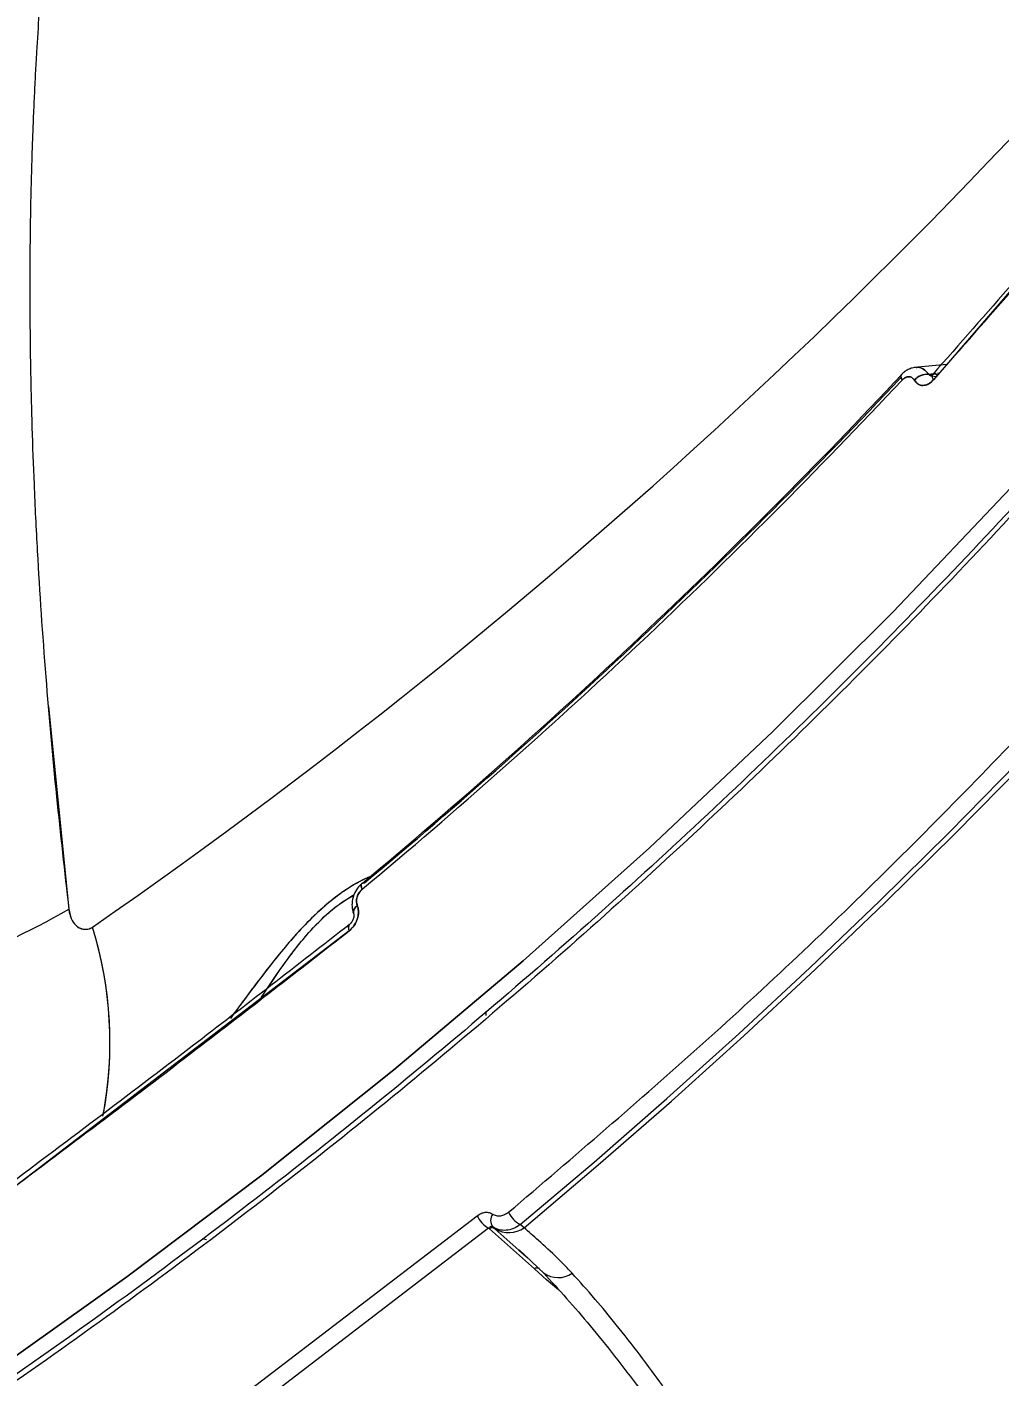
# Model space of a CAD drawing. Header units: millimetres. Extents: x -7083 to 7374, y -8368 to 7509.
# Drawn here: x 2272.6 to 2351, y -2086.2 to -1977.4 of the extents above; entities that cross this region are included whole.
import ezdxf

# ---------------------------------------------------------------- set-up
doc = ezdxf.new("R2010")
doc.units = ezdxf.units.MM
for name, color, linetype in [('DIKOM_ОБЪЕКТ', 7, 'Continuous'), ('DIKOM_РАЗМЕР_ЗОНА', 7, 'Continuous'), ('DIKOM_РАЗМЕР_ОБЪЕКТА', 7, 'Continuous')]:
    doc.layers.add(name, color=color, linetype=linetype)
doc.styles.add('style1', font='arial.ttf', dxfattribs={"width": 0.8})
doc.dimstyles.new('1-50', dxfattribs={"dimtxt": 300, "dimasz": 200, "dimexe": 100, "dimexo": 0, "dimgap": 100, "dimtad": 1, "dimtxsty": 'style1', "dimcen": 200, "dimclrd": 7, "dimclre": 7, "dimclrt": 7, "dimadec": 1, "dimazin": 2, "dimtfac": 1, "dimtmove": 0, "dimatfit": 2, "dimfxl": 0, "dimlwd": 25, "dimlwe": 18, "dimarcsym": 0})

# ---------------------------------------------------------------- blocks, each defined once
blk = doc.blocks.new('*D10')
at = {"layer": 'Defpoints', "color": 0, "transparency": 16777216}
for p in [(4593.55, 648.92), (-5583.43, 647.96), (4593.55, -5902.54)]:
    blk.add_point(p, dxfattribs=at)
at = {"layer": 'DIKOM_РАЗМЕР_ОБЪЕКТА', "color": 7, "lineweight": 18, "transparency": 16777216}
for p, q in [((4593.55, 648.92), (4593.55, -6002.54)), ((-5583.43, 647.96), (-5583.43, -6002.54))]:
    blk.add_line(p, q, dxfattribs=at)
at = {"layer": 'DIKOM_РАЗМЕР_ОБЪЕКТА', "color": 7, "lineweight": 25, "transparency": 16777216}
blk.add_line((-5383.43, -5902.54), (4393.55, -5902.54), dxfattribs=at)
at = {"layer": 'DIKOM_РАЗМЕР_ОБЪЕКТА', "color": 7, "transparency": 16777216}
for points in [[(-5383.43, -5869.2), (-5383.43, -5935.87), (-5583.43, -5902.54)], [(4393.55, -5869.2), (4393.55, -5935.87), (4593.55, -5902.54)]]:
    blk.add_solid(points, dxfattribs=at)
at = {"layer": 'DIKOM_РАЗМЕР_ОБЪЕКТА', "color": 7, "transparency": 16777216, "insert": (-226.13, -5649.37), "char_height": 300, "attachment_point": 5, "style": 'style1'}
blk.add_mtext('10150', dxfattribs=at)
blk = doc.blocks.new('*D11')
at = {"layer": 'Defpoints', "color": 0, "transparency": 16777216}
for p in [(-321.71, 5509.06), (-348.71, -4811.52), (5568.58, -4811.52)]:
    blk.add_point(p, dxfattribs=at)
at = {"layer": 'DIKOM_РАЗМЕР_ОБЪЕКТА', "color": 7, "lineweight": 18, "transparency": 16777216}
for p, q in [((-321.71, 5509.06), (5668.58, 5509.06)), ((-348.71, -4811.52), (5668.58, -4811.52))]:
    blk.add_line(p, q, dxfattribs=at)
at = {"layer": 'DIKOM_РАЗМЕР_ОБЪЕКТА', "color": 7, "lineweight": 25, "transparency": 16777216}
blk.add_line((5568.58, 5309.06), (5568.58, -4611.52), dxfattribs=at)
at = {"layer": 'DIKOM_РАЗМЕР_ОБЪЕКТА', "color": 7, "transparency": 16777216}
for points in [[(5535.25, 5309.06), (5601.91, 5309.06), (5568.58, 5509.06)], [(5535.25, -4611.52), (5601.91, -4611.52), (5568.58, -4811.52)]]:
    blk.add_solid(points, dxfattribs=at)
at = {"layer": 'DIKOM_РАЗМЕР_ОБЪЕКТА', "color": 7, "transparency": 16777216, "insert": (5315.31, 775.23), "char_height": 300, "attachment_point": 5, "rotation": 90, "style": 'style1'}
blk.add_mtext('10300', dxfattribs=at)
blk = doc.blocks.new('*D12')
at = {"layer": 'Defpoints', "color": 0, "transparency": 16777216}
for p in [(-621.71, 7509.06), (-373.6, -6811.53), (7273.89, -6811.53)]:
    blk.add_point(p, dxfattribs=at)
at = {"layer": 'DIKOM_РАЗМЕР_ЗОНА', "color": 7, "lineweight": 18, "transparency": 16777216}
for p, q in [((-621.71, 7509.06), (7373.89, 7509.06)), ((-373.6, -6811.53), (7373.89, -6811.53))]:
    blk.add_line(p, q, dxfattribs=at)
at = {"layer": 'DIKOM_РАЗМЕР_ЗОНА', "color": 7, "lineweight": 25, "transparency": 16777216}
blk.add_line((7273.89, 7309.06), (7273.89, -6611.53), dxfattribs=at)
at = {"layer": 'DIKOM_РАЗМЕР_ЗОНА', "color": 7, "transparency": 16777216}
for points in [[(7240.56, 7309.06), (7307.22, 7309.06), (7273.89, 7509.06)], [(7240.56, -6611.53), (7307.22, -6611.53), (7273.89, -6811.53)]]:
    blk.add_solid(points, dxfattribs=at)
at = {"layer": 'DIKOM_РАЗМЕР_ЗОНА', "color": 7, "transparency": 16777216, "insert": (7020.62, 1288.25), "char_height": 300, "attachment_point": 5, "rotation": 90, "style": 'style1'}
blk.add_mtext('14300', dxfattribs=at)
blk = doc.blocks.new('*D13')
at = {"layer": 'Defpoints', "color": 0, "transparency": 16777216}
for p in [(6593.53, 996.24), (-7083.43, 647.96), (6593.53, -8268.31)]:
    blk.add_point(p, dxfattribs=at)
at = {"layer": 'DIKOM_РАЗМЕР_ЗОНА', "color": 7, "lineweight": 18, "transparency": 16777216}
for p, q in [((6593.53, 996.24), (6593.53, -8368.31)), ((-7083.43, 647.96), (-7083.43, -8368.31))]:
    blk.add_line(p, q, dxfattribs=at)
at = {"layer": 'DIKOM_РАЗМЕР_ЗОНА', "color": 7, "lineweight": 25, "transparency": 16777216}
blk.add_line((-6883.43, -8268.31), (6393.53, -8268.31), dxfattribs=at)
at = {"layer": 'DIKOM_РАЗМЕР_ЗОНА', "color": 7, "transparency": 16777216}
for points in [[(-6883.43, -8234.97), (-6883.43, -8301.64), (-7083.43, -8268.31)], [(6393.53, -8234.97), (6393.53, -8301.64), (6593.53, -8268.31)]]:
    blk.add_solid(points, dxfattribs=at)
at = {"layer": 'DIKOM_РАЗМЕР_ЗОНА', "color": 7, "transparency": 16777216, "insert": (322.1, -8015.03), "char_height": 300, "attachment_point": 5, "style": 'style1'}
blk.add_mtext('13650', dxfattribs=at)

msp = doc.modelspace()

# ---------------------------------------------------------------- linework, layer by layer
at = {"layer": 'DIKOM_ОБЪЕКТ', "color": 7, "linetype": 'Continuous', "lineweight": 15}
for p, q in [((2369.218, -1978.647), (2345.75, -2005.834)), ((2346.832, -2004.594), (2344.199, -2004.837)), ((2344.353, -2004.83), (2344.296, -2004.84)), ((2345.361, -2005.378), (2345.952, -2005.309)), ((2345.361, -2005.378), (2345.954, -2005.313)), ((2345.372, -2005.396), (2345.361, -2005.378)), ((2345.372, -2005.396), (2345.361, -2005.378)), ((2345.662, -2005.429), (2345.372, -2005.396)), ((2345.998, -2005.392), (2345.959, -2005.42)), ((2346.098, -2005.436), (2345.959, -2005.42)), ((2346.08, -2005.3), (2346.23, -2005.283)), ((2344.208, -2005.88), (2344.198, -2005.861)), ((2344.198, -2005.861), (2344.208, -2005.88)), ((2345.75, -2005.551), (2345.973, -2005.576)), ((2274.336, -2032.206), (2275.986, -2048.554)), ((2298.952, -2048.896), (2298.96, -2048.917)), ((2298.956, -2048.907), (2298.973, -2048.941)), ((2299.253, -2048.256), (2299.261, -2048.277)), ((2299.261, -2048.277), (2299.253, -2048.256)), ((2298.612, -2050.298), (2270.378, -2071.88)), ((2280.449, -2095.091), (2308.933, -2073.296)), ((2312.711, -2074.27), (2312.409, -2074.014)), ((2309.854, -2074.309), (2281.348, -2096.121)), ((2287.097, -2075.237), (2286.761, -2075.175)), ((2309.91, -2074.356), (2309.854, -2074.309)), ((2313.542, -2077.586), (2309.91, -2074.356)), ((2310.189, -2074.199), (2310.366, -2074.35)), ((2310.366, -2074.35), (2312.301, -2076.077)), ((2312.301, -2076.077), (2313.008, -2076.709)), ((2312.322, -2076.058), (2314.341, -2077.974)), ((2314.516, -2078.463), (2313.542, -2077.586)), ((2315.487, -2079.283), (2314.516, -2078.463))]:
    msp.add_line(p, q, dxfattribs=at)
at = {"layer": 'DIKOM_ОБЪЕКТ', "color": 7, "linetype": 'Continuous', "lineweight": 15, "flags": 128}
for points in [[(2211.185, -2120.659), (2223.23, -2114.413), (2235.099, -2107.83), (2246.784, -2100.915), (2258.279, -2093.673), (2269.576, -2086.107), (2280.666, -2078.224), (2291.544, -2070.029), (2302.201, -2061.526), (2312.631, -2052.721), (2322.827, -2043.62), (2332.783, -2034.23), (2342.491, -2024.555), (2351.945, -2014.603), (2361.14, -2004.38), (2370.069, -1993.893), (2378.726, -1983.148), (2387.106, -1972.153), (2395.203, -1960.915), (2403.012, -1949.441), (2410.528, -1937.739), (2417.746, -1925.816)], [(2417.746, -1925.816), (2410.528, -1937.739), (2403.012, -1949.441), (2395.203, -1960.915), (2387.106, -1972.153), (2378.726, -1983.148), (2370.069, -1993.893), (2361.14, -2004.38), (2351.945, -2014.603), (2342.491, -2024.555), (2332.783, -2034.23), (2322.827, -2043.62), (2312.631, -2052.721), (2302.201, -2061.526), (2291.544, -2070.029), (2280.666, -2078.224), (2269.576, -2086.107), (2258.279, -2093.673), (2246.784, -2100.915), (2235.099, -2107.83), (2223.23, -2114.413), (2211.185, -2120.659)], [(2343.216, -2005.853), (2343.174, -2005.768), (2343.144, -2005.688), (2343.125, -2005.614), (2343.118, -2005.548), (2343.123, -2005.491), (2343.141, -2005.443), (2343.17, -2005.406), (2343.211, -2005.38)], [(2343.177, -2005.401), (2343.161, -2005.416), (2343.129, -2005.472), (2343.118, -2005.546), (2343.129, -2005.636), (2343.163, -2005.74), (2343.216, -2005.853)], [(2345.75, -2005.834), (2345.685, -2005.71), (2345.648, -2005.599), (2345.639, -2005.506), (2345.659, -2005.434), (2345.708, -2005.385), (2345.782, -2005.361), (2345.88, -2005.364), (2345.965, -2005.382)], [(2312.409, -2074.014), (2318.362, -2068.972), (2324.242, -2063.836), (2330.047, -2058.606), (2335.775, -2053.285), (2341.426, -2047.872), (2346.999, -2042.37), (2352.491, -2036.779), (2357.903, -2031.1)], [(2312.711, -2074.27), (2318.696, -2069.204), (2324.606, -2064.043), (2330.44, -2058.788), (2336.198, -2053.44), (2341.877, -2048), (2347.477, -2042.47), (2352.997, -2036.849), (2358.435, -2031.14)], [(2299.643, -2046.955), (2299.599, -2046.832), (2299.575, -2046.72), (2299.571, -2046.623), (2299.587, -2046.544), (2299.622, -2046.485), (2299.676, -2046.447), (2299.747, -2046.431), (2299.834, -2046.439)], [(2299.674, -2046.448), (2299.632, -2046.475), (2299.601, -2046.514), (2299.58, -2046.564), (2299.571, -2046.625), (2299.572, -2046.696), (2299.585, -2046.775), (2299.609, -2046.862), (2299.643, -2046.955)], [(2298.971, -2048.937), (2298.949, -2048.886), (2298.931, -2048.789), (2298.942, -2048.685), (2298.981, -2048.576), (2299.048, -2048.466), (2299.139, -2048.358), (2299.253, -2048.256)], [(2299.253, -2048.256), (2299.139, -2048.358), (2299.048, -2048.466), (2298.981, -2048.576), (2298.942, -2048.685), (2298.931, -2048.789), (2298.949, -2048.886), (2298.952, -2048.896)], [(2299.261, -2048.277), (2299.147, -2048.379), (2299.056, -2048.487), (2298.989, -2048.597), (2298.95, -2048.706), (2298.939, -2048.81), (2298.957, -2048.907), (2298.958, -2048.913)], [(2298.612, -2050.298), (2298.568, -2050.155), (2298.549, -2050.027), (2298.555, -2049.92), (2298.586, -2049.837), (2298.641, -2049.781), (2298.648, -2049.777)]]:
    msp.add_lwpolyline(points, dxfattribs=at)
at = {"layer": 'DIKOM_ОБЪЕКТ', "color": 7, "linetype": 'Continuous', "lineweight": 15}
for centre, radius, start, end in [((2008.358, -1661.347), 472.974, 304.7428, 321.91328), ((1988.809, -1673.278), 485.688, 309.79556, 316.86052), ((2345.269, -2006.796), 1.422, 86.25928, 138.88679), ((2345.279, -2006.815), 1.422, 86.26291, 138.8878), ((2346.052, -2005.56), 0.409, 160.12267, 222.22355), ((1988.522, -1673.478), 486.088, 309.79556, 316.86052), ((1988.95, -1673.244), 485.719, 309.79549, 316.81802), ((2299.768, -2046.694), 0.264, 75.63081, 110.92973), ((2242.489, -1990.145), 67.333, 290.29007, 299.83397), ((2299.573, -2048.815), 0.621, 120.07014, 189.46352), ((2247.631, -2059.304), 31.67, 349.13011, 17.08801), ((2247.456, -2059.331), 31.845, 349.48859, 17.04228), ((2299.011, -2050.056), 0.467, 145.45353, 211.21803), ((2309.19, -2056.983), 0.476, 341.32534, 20.09149), ((2310.811, -2072.513), 2.035, 202.63833, 241.937), ((2310.85, -2073.682), 0.84, 142.89922, 218.00414), ((2313.388, -2072.131), 2.122, 204.91498, 242.51767), ((2310.143, -2074.709), 0.423, 58.10251, 123.48367), ((2311.478, -2072.539), 2.125, 238.45022, 305.45503), ((2313.776, -2077.966), 0.446, 65.19861, 121.75895), ((2315.445, -2076.313), 1.982, 234.00076, 305.26445)]:
    msp.add_arc(centre, radius, start, end, dxfattribs=at)
for points, knots in [([(2312.975, -1878.297), (2311.696, -1879.331), (2309.123, -1881.412), (2305.458, -1884.991), (2301.913, -1888.937), (2298.822, -1892.9), (2296.133, -1896.78), (2293.803, -1900.499), (2291.547, -1904.491), (2289.416, -1908.679), (2287.722, -1912.377), (2286.413, -1915.475), (2285.414, -1917.979), (2284.436, -1920.583), (2283.481, -1923.287), (2282.551, -1926.096), (2281.648, -1929.01), (2280.617, -1932.579), (2279.476, -1936.915), (2278.257, -1942.148), (2277.11, -1947.8), (2276.085, -1953.711), (2275.282, -1959.226), (2274.659, -1964.273), (2274.186, -1968.768), (2273.741, -1973.815), (2273.478, -1977.612), (2273.327, -1980.244), (2273.279, -1981.123), (2273.233, -1982.017), (2273.189, -1982.927), (2273.147, -1983.854), (2273.1, -1984.949), (2273.044, -1986.388), (2272.978, -1988.346), (2272.912, -1990.852), (2272.856, -1993.917), (2272.828, -1997.408), (2272.836, -2000.948), (2272.885, -2005.037), (2272.988, -2009.399), (2273.173, -2014.503), (2273.498, -2021.176), (2274.065, -2029.545), (2274.92, -2039.185), (2275.64, -2045.512), (2275.986, -2048.554)], [0, 0, 0, 0, 0.039265, 0.0790144, 0.1193414, 0.1602479, 0.1905936, 0.2215513, 0.2531219, 0.2853063, 0.3162053, 0.332987, 0.3500597, 0.3674235, 0.3850786, 0.403025, 0.421263, 0.4397927, 0.4686734, 0.4990084, 0.5307985, 0.5640445, 0.5957947, 0.618544, 0.6425581, 0.6644048, 0.6942445, 0.6984259, 0.7026706, 0.7069787, 0.7113503, 0.7157852, 0.7202835, 0.7270397, 0.7363015, 0.7480692, 0.7623432, 0.779124, 0.7963758, 0.8108053, 0.834573, 0.8548638, 0.878403, 0.9219249, 0.9624578, 1, 1, 1, 1]), ([(2418.589, -1926.561), (2417.296, -1928.77), (2413.894, -1934.576), (2408.111, -1943.79), (2401.271, -1954.217), (2394.181, -1964.46), (2386.858, -1974.521), (2379.3, -1984.392), (2371.513, -1994.068), (2363.499, -2003.543), (2355.264, -2012.812), (2346.81, -2021.87), (2338.141, -2030.71), (2329.262, -2039.328), (2320.178, -2047.719), (2310.892, -2055.878), (2301.409, -2063.8), (2291.733, -2071.479), (2281.87, -2078.912), (2271.824, -2086.094), (2261.601, -2093.02), (2251.204, -2099.686), (2240.642, -2106.091), (2229.912, -2112.216), (2220.254, -2117.455), (2214.114, -2120.531), (2211.656, -2121.762)], [0, 0, 0, 0, 0.0261507, 0.068762, 0.1114069, 0.1540851, 0.1967962, 0.2395401, 0.2823164, 0.3251252, 0.3679661, 0.4108392, 0.4537444, 0.4966816, 0.5396508, 0.5826521, 0.6256853, 0.6687507, 0.7118481, 0.7549777, 0.7981395, 0.8413336, 0.8845601, 0.927819, 0.9711104, 1, 1, 1, 1]), ([(2369.143, -1978.225), (2365.657, -1982.344), (2357.953, -1991.445), (2350.015, -2000.476), (2345.668, -2005.42)], [0, 0, 0, 0, 0.452482, 1, 1, 1, 1]), ([(2345.75, -2005.834), (2350.193, -2000.778), (2358.128, -1991.749), (2365.829, -1982.65), (2369.218, -1978.647)], [0, 0, 0, 0, 0.559995, 1, 1, 1, 1]), ([(2344.248, -2004.847), (2344.171, -2004.857), (2343.985, -2004.88), (2343.7, -2004.998), (2343.409, -2005.176), (2343.243, -2005.336), (2343.163, -2005.414)], [0, 0, 0, 0, 0.1960269, 0.4730943, 0.7421047, 1, 1, 1, 1]), ([(2345.361, -2005.378), (2345.21, -2005.204), (2344.918, -2004.87), (2344.52, -2004.854), (2344.33, -2004.846)], [0, 0, 0, 0, 0.5199918, 1, 1, 1, 1]), ([(2344.348, -2004.845), (2344.369, -2004.839), (2344.572, -2004.783), (2344.959, -2004.936), (2345.227, -2005.23), (2345.361, -2005.378)], [0, 0, 0, 0, 0.0550999, 0.5274182, 1, 1, 1, 1]), ([(2345.561, -2005.527), (2345.553, -2005.526), (2345.519, -2005.523), (2345.467, -2005.499), (2345.409, -2005.456), (2345.384, -2005.416), (2345.372, -2005.396)], [0, 0, 0, 0, 0.0906426, 0.4001324, 0.7020766, 1, 1, 1, 1]), ([(2345.571, -2005.53), (2345.528, -2005.52), (2345.442, -2005.498), (2345.395, -2005.43), (2345.372, -2005.396)], [0, 0, 0, 0, 0.5026983, 1, 1, 1, 1]), ([(2345.676, -2005.411), (2345.639, -2005.451), (2345.581, -2005.513), (2345.583, -2005.521), (2345.584, -2005.524)], [0, 0, 0, 0, 0.6401344, 1, 1, 1, 1]), ([(2345.998, -2005.392), (2345.991, -2005.398), (2345.978, -2005.407), (2345.965, -2005.416), (2345.959, -2005.42)], [0, 0, 0, 0, 0.5605101, 1, 1, 1, 1]), ([(2343.216, -2005.853), (2343.313, -2005.77), (2343.505, -2005.602), (2343.804, -2005.565), (2344.046, -2005.656), (2344.147, -2005.793), (2344.198, -2005.861)], [0, 0, 0, 0, 0.2787485, 0.5585837, 0.7792918, 1, 1, 1, 1]), ([(2344.198, -2005.861), (2344.139, -2005.785), (2344.022, -2005.633), (2343.76, -2005.562), (2343.473, -2005.626), (2343.302, -2005.777), (2343.216, -2005.853)], [0, 0, 0, 0, 0.2503241, 0.4998674, 0.7496178, 1, 1, 1, 1]), ([(2345.75, -2005.834), (2345.618, -2005.958), (2345.356, -2006.204), (2344.904, -2006.326), (2344.563, -2006.242), (2344.337, -2006.07), (2344.251, -2005.943), (2344.208, -2005.88)], [0, 0, 0, 0, 0.2497295, 0.4991926, 0.7485103, 0.8742091, 1, 1, 1, 1]), ([(2344.208, -2005.88), (2344.314, -2006.01), (2344.526, -2006.27), (2344.978, -2006.318), (2345.406, -2006.165), (2345.635, -2005.945), (2345.75, -2005.834)], [0, 0, 0, 0, 0.2797809, 0.559625, 0.7797346, 1, 1, 1, 1]), ([(2300.554, -2045.829), (2300.459, -2045.864), (2299.941, -2046.055), (2298.911, -2046.612), (2297.499, -2047.561), (2296.074, -2048.769), (2294.717, -2050.137), (2293.413, -2051.624), (2291.798, -2053.627), (2290.317, -2055.612), (2289.32, -2056.958), (2289.015, -2057.371)], [0, 0, 0, 0, 0.0252325, 0.1375809, 0.2448574, 0.3522397, 0.4646308, 0.5698753, 0.6839168, 0.9029874, 1, 1, 1, 1]), ([(2300.471, -2045.899), (2300.245, -2045.98), (2299.35, -2046.302), (2297.487, -2047.513), (2295.171, -2049.599), (2293.063, -2052.021), (2291.177, -2054.448), (2289.926, -2056.144), (2289.31, -2056.973), (2289.249, -2057.056)], [0, 0, 0, 0, 0.0622984, 0.246976, 0.4317573, 0.6152445, 0.7981024, 0.9798368, 1, 1, 1, 1]), ([(2299.643, -2046.466), (2299.514, -2046.59), (2299.236, -2046.857), (2298.934, -2047.433), (2298.814, -2048.015), (2298.836, -2048.521), (2298.912, -2048.768), (2298.952, -2048.895)], [0, 0, 0, 0, 0.2005832, 0.4312408, 0.6964591, 0.8433427, 1, 1, 1, 1]), ([(2291.46, -2055.765), (2291.485, -2055.726), (2291.912, -2055.065), (2292.73, -2053.848), (2293.899, -2052.216), (2295.056, -2050.753), (2296.292, -2049.407), (2297.648, -2048.203), (2298.542, -2047.662), (2298.986, -2047.393)], [0, 0, 0, 0, 0.0127871, 0.2186154, 0.3852856, 0.5318265, 0.6889587, 0.8455727, 1, 1, 1, 1]), ([(2292.067, -2054.874), (2292.347, -2054.447), (2293.046, -2053.381), (2294.326, -2051.636), (2295.897, -2049.785), (2297.518, -2048.27), (2298.53, -2047.693), (2298.969, -2047.443)], [0, 0, 0, 0, 0.1531549, 0.3822128, 0.6077934, 0.8300754, 1, 1, 1, 1]), ([(2299.643, -2046.955), (2299.558, -2047.04), (2299.387, -2047.21), (2299.229, -2047.567), (2299.17, -2047.94), (2299.226, -2048.151), (2299.253, -2048.256)], [0, 0, 0, 0, 0.2500201, 0.4999143, 0.7497084, 1, 1, 1, 1]), ([(2299.253, -2048.256), (2299.224, -2048.137), (2299.164, -2047.898), (2299.249, -2047.506), (2299.417, -2047.176), (2299.568, -2047.029), (2299.643, -2046.955)], [0, 0, 0, 0, 0.2797673, 0.559852, 0.7798294, 1, 1, 1, 1]), ([(2275.986, -2048.554), (2275.986, -2048.556), (2275.988, -2048.574), (2276.022, -2048.84), (2276.151, -2049.337), (2276.525, -2049.911), (2277.021, -2050.188), (2277.448, -2050.191), (2277.711, -2050.115), (2277.839, -2050.037), (2277.903, -2049.998)], [0, 0, 0, 0, 0.0018569, 0.0164364, 0.25034, 0.5000441, 0.7457649, 0.8745391, 0.9368619, 1, 1, 1, 1]), ([(2275.986, -2048.554), (2276.035, -2048.813), (2276.134, -2049.329), (2276.468, -2049.819), (2276.827, -2050.081), (2277.15, -2050.19), (2277.454, -2050.19), (2277.713, -2050.114), (2277.841, -2050.036), (2277.903, -2049.998)], [0, 0, 0, 0, 0.2499239, 0.4993362, 0.6284324, 0.7497095, 0.8745748, 0.9390426, 1, 1, 1, 1]), ([(2299.261, -2048.277), (2299.287, -2048.357), (2299.337, -2048.516), (2299.362, -2048.879), (2299.282, -2049.36), (2299.019, -2049.913), (2298.748, -2050.17), (2298.612, -2050.298)], [0, 0, 0, 0, 0.1257369, 0.251488, 0.5008063, 0.75027, 1, 1, 1, 1]), ([(2298.612, -2050.298), (2298.763, -2050.152), (2299.066, -2049.859), (2299.308, -2049.267), (2299.378, -2048.712), (2299.3, -2048.422), (2299.261, -2048.277)], [0, 0, 0, 0, 0.279515, 0.5589463, 0.7793103, 1, 1, 1, 1]), ([(2298.96, -2048.916), (2298.965, -2048.932), (2298.975, -2048.965), (2298.984, -2049.045), (2298.98, -2049.149), (2298.958, -2049.274), (2298.911, -2049.412), (2298.839, -2049.554), (2298.743, -2049.689), (2298.666, -2049.756), (2298.627, -2049.791)], [0, 0, 0, 0, 0.0970096, 0.2002727, 0.3106054, 0.4299329, 0.5587284, 0.6967914, 0.844281, 1, 1, 1, 1]), ([(2298.608, -2049.809), (2294.397, -2053.086), (2285.093, -2060.33), (2275.576, -2067.481), (2270.365, -2071.397)], [0, 0, 0, 0, 0.452482, 1, 1, 1, 1]), ([(2270.378, -2071.88), (2275.705, -2067.876), (2285.218, -2060.725), (2294.52, -2053.484), (2298.612, -2050.298)], [0, 0, 0, 0, 0.559995, 1, 1, 1, 1]), ([(2308.933, -2073.296), (2309.036, -2073.227), (2309.242, -2073.088), (2309.576, -2073.007), (2309.902, -2073.022), (2310.088, -2073.125), (2310.18, -2073.176)], [0, 0, 0, 0, 0.2504764, 0.5005809, 0.7505156, 1, 1, 1, 1]), ([(2311.463, -2073.025), (2311.358, -2073.101), (2311.149, -2073.251), (2310.805, -2073.344), (2310.468, -2073.334), (2310.276, -2073.228), (2310.18, -2073.176)], [0, 0, 0, 0, 0.2507203, 0.5007149, 0.7505403, 1, 1, 1, 1]), ([(2312.409, -2074.014), (2312.224, -2074.132), (2311.855, -2074.367), (2311.258, -2074.502), (2310.677, -2074.469), (2310.352, -2074.289), (2310.189, -2074.199)], [0, 0, 0, 0, 0.249214, 0.4986048, 0.7489638, 1, 1, 1, 1]), ([(2309.854, -2074.309), (2309.879, -2074.278), (2309.928, -2074.218), (2310.015, -2074.17), (2310.104, -2074.157), (2310.161, -2074.186), (2310.189, -2074.199)], [0, 0, 0, 0, 0.2647219, 0.5211879, 0.7660517, 1, 1, 1, 1]), ([(2316.589, -2077.932), (2316.2, -2077.526), (2315.285, -2076.57), (2313.947, -2075.366), (2313.089, -2074.606), (2312.711, -2074.27)], [0, 0, 0, 0, 0.2924979, 0.6878074, 1, 1, 1, 1]), ([(2314.276, -2077.913), (2315.519, -2079.272), (2318.012, -2081.998), (2320.68, -2085.483), (2322.017, -2087.23)], [0, 0, 0, 0, 0.4986987, 1, 1, 1, 1]), ([(2323.905, -2087.021), (2323.293, -2086.189), (2322.029, -2084.471), (2320.208, -2082.153), (2318.369, -2079.921), (2317.206, -2078.621), (2316.589, -2077.932)], [0, 0, 0, 0, 0.242581, 0.5016301, 0.7354752, 1, 1, 1, 1])]:
    msp.add_open_spline(points, degree=3, knots=knots, dxfattribs=at)
for points in [[(2418.763, -1926.952), (2414.539, -1933.928), (2406.09, -1947.88), (2392.263, -1967.938), (2377.626, -1987.307), (2362.123, -2005.888), (2345.808, -2023.661), (2328.707, -2040.586), (2310.858, -2056.629), (2292.293, -2071.757), (2273.055, -2085.946), (2253.169, -2099.142), (2232.722, -2111.415), (2218.627, -2118.727), (2211.58, -2122.383)], [(2311.463, -2073.025), (2316.724, -2068.528), (2327.246, -2059.534), (2342.392, -2045.248), (2352.035, -2035.221), (2356.857, -2030.207)]]:
    msp.add_open_spline(points, degree=3, dxfattribs=at)

# ---------------------------------------------------------------- dimensions: what is measured, and where the dimension line sits
at = {"layer": 'DIKOM_РАЗМЕР_ЗОНА'}
dim = msp.add_linear_dim(base=(7273.891, -6811.526), p1=(-621.712, 7509.064), p2=(-373.605, -6811.526), angle=90, text='14300', dimstyle='1-50', dxfattribs=at)
dim.commit()
dim.dimension.update_dxf_attribs({"geometry": '*D12', "text_midpoint": (7273.891, 1288.251), "dimtype": 160})
dim = msp.add_linear_dim(base=(6593.528, -8268.308), p1=(-7083.425, 647.956), p2=(6593.528, 996.237), text='13650', dimstyle='1-50', dxfattribs=at)
dim.commit()
dim.dimension.update_dxf_attribs({"geometry": '*D13', "text_midpoint": (322.101, -8268.308), "dimtype": 160})
at = {"layer": 'DIKOM_РАЗМЕР_ОБЪЕКТА'}
dim = msp.add_linear_dim(base=(5568.58, -4811.525), p1=(-321.712, 5509.064), p2=(-348.712, -4811.525), angle=90, text='10300', dimstyle='1-50', dxfattribs=at)
dim.commit()
dim.dimension.update_dxf_attribs({"geometry": '*D11', "text_midpoint": (5568.58, 775.227), "dimtype": 160})
dim = msp.add_linear_dim(base=(4593.55, -5902.538), p1=(-5583.425, 647.956), p2=(4593.55, 648.921), text='10150', dimstyle='1-50', dxfattribs=at)
dim.commit()
dim.dimension.update_dxf_attribs({"geometry": '*D10', "text_midpoint": (-226.127, -5902.538), "dimtype": 160})

doc.saveas('drawing.dxf')
